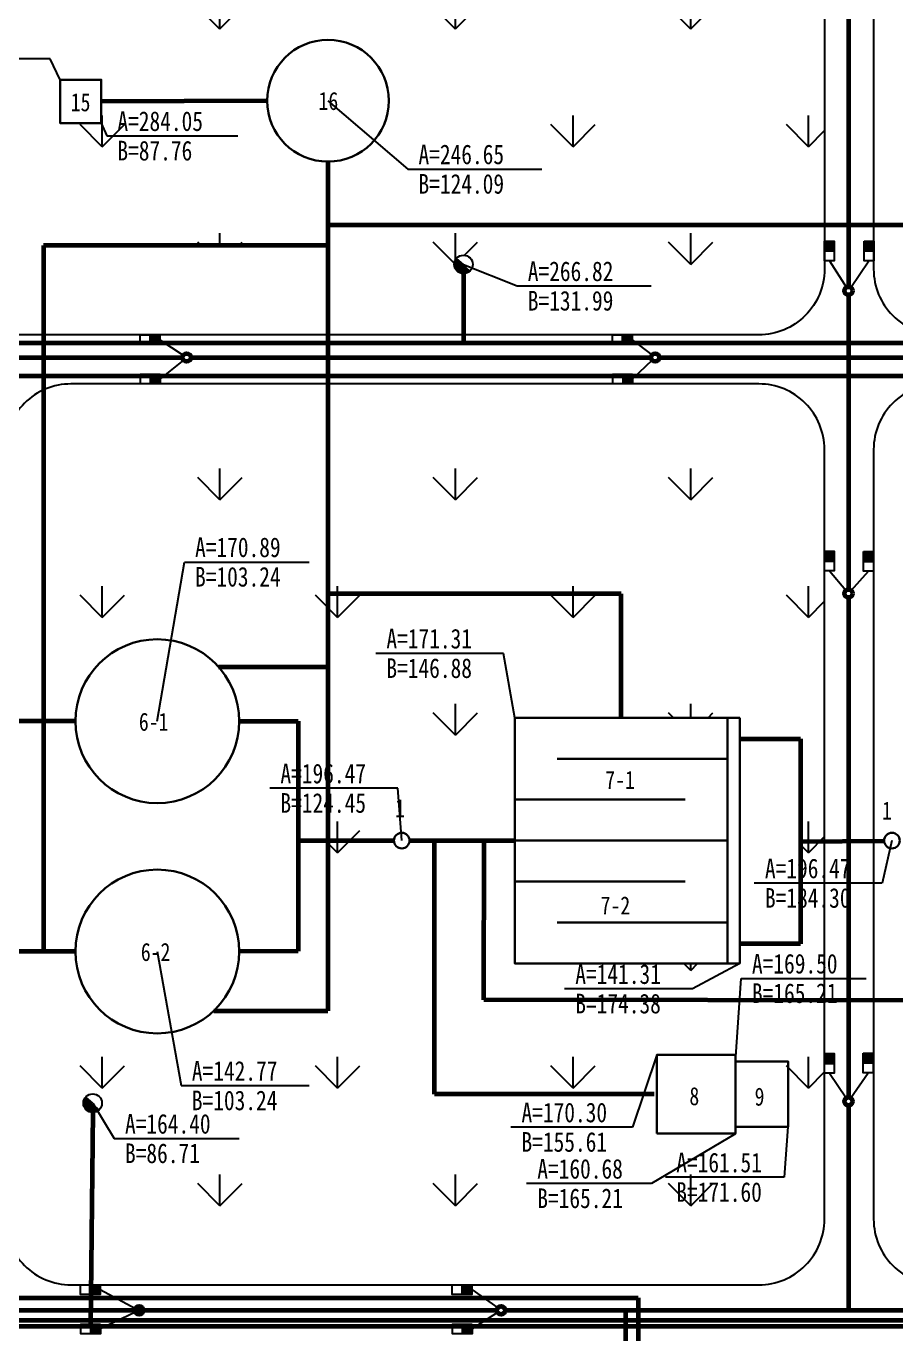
# Model space of a CAD drawing. Header units: millimetres. Extents: x 210832 to 1443773, y 126806 to 1026245.
# Drawn here: x 211283.8 to 211416.5, y 128225.8 to 128425.5 of the extents above; entities that cross this region are included whole.
import ezdxf
from ezdxf.enums import TextEntityAlignment as Align
from ezdxf.lldxf.tags import DXFTag

# ---------------------------------------------------------------- set-up
doc = ezdxf.new("R2010")
doc.units = ezdxf.units.MM
doc.header["$LTSCALE"] = 500
for name, color, linetype, lineweight in [('厂区污水管', 141, 'CW_LINE', 60), ('厂区给水管', 60, 'G_LINE', 60), ('回流污泥管', 241, 'HN_LINE', 60), ('构筑物', 7, 'Continuous', 30), ('污水管', 2, 'W_LINE', 60), ('污泥管', 40, 'WN_LINE', 60), ('泄空管', 134, 'XK_LINE', 60), ('空气管', 5, 'K_LINE', 60), ('超越管', 94, 'CY_LINE', 60), ('雨水管', 20, 'Y_LINE', 60)]:
    doc.layers.add(name, color=color, linetype=linetype, lineweight=lineweight)
for name, color, linetype in [('标注', 3, 'Continuous'), ('消火栓', 7, 'Continuous'), ('草地', 7, 'Continuous'), ('道路', 200, 'Continuous')]:
    doc.layers.add(name, color=color, linetype=linetype)
doc.styles.add('Dim_ZB', font='txt', dxfattribs={"width": 0.8})
doc.styles.get("Standard").update_dxf_attribs({"font": 'arial.ttf'})
tags = doc.linetypes.add('CW_LINE', pattern='A,12.7,-5.08,["CW",Standard,S=2.54,R=0,X=-2.54,Y=-1.27],-6.35', length=24.13).pattern_tags.tags
tags[6] = DXFTag(74, 10)
tags = doc.linetypes.add('CY_LINE', pattern='A,12.7,-5.08,["CY",Standard,S=2.54,R=0,X=-2.54,Y=-1.27],-6.35', length=24.13).pattern_tags.tags
tags[6] = DXFTag(74, 10)
tags = doc.linetypes.add('G_LINE', pattern='A,12.7,-5.08,["G",Standard,S=2.54,R=0,X=-2.54,Y=-1.27],-6.35', length=24.13).pattern_tags.tags
tags[6] = DXFTag(74, 10)
tags = doc.linetypes.add('HN_LINE', pattern='A,12.7,-5.08,["HN",Standard,S=2.54,R=0,X=-2.54,Y=-1.27],-6.35', length=24.13).pattern_tags.tags
tags[6] = DXFTag(74, 10)
tags = doc.linetypes.add('K_LINE', pattern='A,12.7,-5.08,["K",Standard,S=2.54,R=0,X=-2.54,Y=-1.27],-6.35', length=24.13).pattern_tags.tags
tags[6] = DXFTag(74, 10)
tags = doc.linetypes.add('W_LINE', pattern='A,12.7,-5.08,["W",Standard,S=2.54,R=0,X=-2.54,Y=-1.27],-6.35', length=24.13).pattern_tags.tags
tags[6] = DXFTag(74, 10)
tags = doc.linetypes.add('WN_LINE', pattern='A,12.7,-5.08,["WN",Standard,S=2.54,R=0,X=-2.54,Y=-1.27],-6.35', length=24.13).pattern_tags.tags
tags[6] = DXFTag(74, 10)
tags = doc.linetypes.add('XK_LINE', pattern='A,12.7,-5.08,["XK",Standard,S=2.54,R=0,X=-2.54,Y=-1.27],-6.35', length=24.13).pattern_tags.tags
tags[6] = DXFTag(74, 10)
tags = doc.linetypes.add('Y_LINE', pattern='A,12.7,-5.08,["Y",Standard,S=2.54,R=0,X=-2.54,Y=-1.27],-6.35', length=24.13).pattern_tags.tags
tags[6] = DXFTag(74, 10)
doc.dimstyles.new('ISO-25', dxfattribs={"dimtxt": 2.5, "dimasz": 2.5, "dimexe": 1.25, "dimexo": 0.625, "dimtad": 1, "dimtxsty": 'Standard', "dimcen": 2.5, "dimadec": 0, "dimazin": 0, "dimtfac": 1, "dimtmove": 0, "dimatfit": 3, "dimfxl": 1, "dimarcsym": 0})
pattern_1 = [(90, (210846.406, 127814.342), (-17.9605, 17.9605), [4.7625, -31.1585]), (45, (210846.406, 127814.342), (-17.9605, 17.9605), [4.7625, -20.6375]), (135, (210846.406, 127814.342), (-17.9605, -17.9605), [4.7625, -20.6375])]

# ---------------------------------------------------------------- blocks, each defined once
blk = doc.blocks.new('*U67')
at = {"ltscale": 0.002}
blk.add_line((0, 0), (19.06, 0), dxfattribs=at)
at = {"ltscale": 0.002, "style": 'Dim_ZB', "width": 0.8}
blk.add_text(' A=170.89 ', height=3, dxfattribs=at).set_placement((0, 0.75))
blk.add_text(' B=103.24 ', height=3, dxfattribs=at).set_placement((0, -0.75), align=Align.TOP_LEFT)
blk = doc.blocks.new('*U68')
at = {"ltscale": 0.002}
blk.add_line((0, 0), (19.53, 0), dxfattribs=at)
at = {"ltscale": 0.002, "style": 'Dim_ZB', "width": 0.8}
blk.add_text(' A=142.77 ', height=3, dxfattribs=at).set_placement((0, 0.75))
blk.add_text(' B=103.24 ', height=3, dxfattribs=at).set_placement((0, -0.75), align=Align.TOP_LEFT)
blk = doc.blocks.new('*U69')
at = {"ltscale": 0.002}
blk.add_line((0, 0), (-19.53, 0), dxfattribs=at)
at = {"ltscale": 0.002, "style": 'Dim_ZB', "width": 0.8}
blk.add_text(' A=171.31 ', height=3, dxfattribs=at).set_placement((-19.53, 0.75))
blk.add_text(' B=146.88 ', height=3, dxfattribs=at).set_placement((-19.53, -0.75), align=Align.TOP_LEFT)
blk = doc.blocks.new('*U85')
at = {"ltscale": 0.002}
blk.add_line((0, 0), (20.48, 0), dxfattribs=at)
at = {"ltscale": 0.002, "style": 'Dim_ZB', "width": 0.8}
blk.add_text(' A=246.65 ', height=3, dxfattribs=at).set_placement((0, 0.75))
blk.add_text(' B=124.09 ', height=3, dxfattribs=at).set_placement((0, -0.75), align=Align.TOP_LEFT)
blk = doc.blocks.new('*U90')
at = {"ltscale": 0.002}
blk.add_line((0, 0), (-18.59, 0), dxfattribs=at)
at = {"ltscale": 0.002, "style": 'Dim_ZB', "width": 0.8}
blk.add_text(' A=170.30 ', height=3, dxfattribs=at).set_placement((-18.59, 0.75))
blk.add_text(' B=155.61 ', height=3, dxfattribs=at).set_placement((-18.59, -0.75), align=Align.TOP_LEFT)
blk = doc.blocks.new('*U91')
at = {"ltscale": 0.002}
blk.add_line((0, 0), (-19.06, 0), dxfattribs=at)
at = {"ltscale": 0.002, "style": 'Dim_ZB', "width": 0.8}
blk.add_text(' A=160.68 ', height=3, dxfattribs=at).set_placement((-19.06, 0.75))
blk.add_text(' B=165.21 ', height=3, dxfattribs=at).set_placement((-19.06, -0.75), align=Align.TOP_LEFT)
blk = doc.blocks.new('*U93')
at = {"ltscale": 0.002}
blk.add_line((0, 0), (-18.12, 0), dxfattribs=at)
at = {"ltscale": 0.002, "style": 'Dim_ZB', "width": 0.8}
blk.add_text(' A=161.51 ', height=3, dxfattribs=at).set_placement((-18.12, 0.75))
blk.add_text(' B=171.60 ', height=3, dxfattribs=at).set_placement((-18.12, -0.75), align=Align.TOP_LEFT)
blk = doc.blocks.new('*U94')
at = {"ltscale": 0.002}
blk.add_line((0, 0), (-19.53, 0), dxfattribs=at)
at = {"ltscale": 0.002, "style": 'Dim_ZB', "width": 0.8}
blk.add_text(' A=196.47 ', height=3, dxfattribs=at).set_placement((-19.53, 0.75))
blk.add_text(' B=124.45 ', height=3, dxfattribs=at).set_placement((-19.53, -0.75), align=Align.TOP_LEFT)
blk = doc.blocks.new('*U95')
at = {"ltscale": 0.002}
blk.add_line((0, 0), (-19.53, 0), dxfattribs=at)
at = {"ltscale": 0.002, "style": 'Dim_ZB', "width": 0.8}
blk.add_text(' A=196.47 ', height=3, dxfattribs=at).set_placement((-19.53, 0.75))
blk.add_text(' B=184.30 ', height=3, dxfattribs=at).set_placement((-19.53, -0.75), align=Align.TOP_LEFT)
blk = doc.blocks.new('*U100')
at = {"ltscale": 0.002}
blk.add_line((0, 0), (19.06, 0), dxfattribs=at)
at = {"ltscale": 0.002, "style": 'Dim_ZB', "width": 0.8}
blk.add_text(' A=164.40 ', height=3, dxfattribs=at).set_placement((0, 0.75))
blk.add_text(' B=86.71 ', height=3, dxfattribs=at).set_placement((0, -0.75), align=Align.TOP_LEFT)
blk = doc.blocks.new('*U104')
at = {"ltscale": 0.002}
blk.add_line((0, 0), (20.48, 0), dxfattribs=at)
at = {"ltscale": 0.002, "style": 'Dim_ZB', "width": 0.8}
blk.add_text(' A=266.82 ', height=3, dxfattribs=at).set_placement((0, 0.75))
blk.add_text(' B=131.99 ', height=3, dxfattribs=at).set_placement((0, -0.75), align=Align.TOP_LEFT)
blk = doc.blocks.new('*U92')
at = {"ltscale": 0.002}
blk.add_line((0, 0), (19.06, 0), dxfattribs=at)
at = {"ltscale": 0.002, "style": 'Dim_ZB', "width": 0.8}
blk.add_text(' A=169.50 ', height=3, dxfattribs=at).set_placement((0, 0.75))
blk.add_text(' B=165.21 ', height=3, dxfattribs=at).set_placement((0, -0.75), align=Align.TOP_LEFT)
blk = doc.blocks.new('*U70')
at = {"ltscale": 0.002}
blk.add_line((0, 0), (-19.53, 0), dxfattribs=at)
at = {"ltscale": 0.002, "style": 'Dim_ZB', "width": 0.8}
blk.add_text(' A=141.31 ', height=3, dxfattribs=at).set_placement((-19.53, 0.75))
blk.add_text(' B=174.38 ', height=3, dxfattribs=at).set_placement((-19.53, -0.75), align=Align.TOP_LEFT)
blk = doc.blocks.new('*U106')
at = {"ltscale": 0.002}
blk.add_line((0, 0), (20.01, 0), dxfattribs=at)
at = {"ltscale": 0.002, "style": 'Dim_ZB', "width": 0.8}
blk.add_text(' A=284.05 ', height=3, dxfattribs=at).set_placement((0, 0.75))
blk.add_text(' B=87.76 ', height=3, dxfattribs=at).set_placement((0, -0.75), align=Align.TOP_LEFT)
blk = doc.blocks.new('*U107')
at = {"ltscale": 0.002}
blk.add_line((0, 0), (-20.48, 0), dxfattribs=at)
at = {"ltscale": 0.002, "style": 'Dim_ZB', "width": 0.8}
blk.add_text(' A=289.35 ', height=3, dxfattribs=at).set_placement((-20.48, 0.75))
blk.add_text(' B=82.76 ', height=3, dxfattribs=at).set_placement((-20.48, -0.75), align=Align.TOP_LEFT)

msp = doc.modelspace()

# ---------------------------------------------------------------- hatches: boundary and pattern name
h = msp.add_hatch(color=256)
h.dxf.hatch_style = 1
h.paths.add_polyline_path([(211407.15, 128392.65), (211405.65, 128392.65), (211405.65, 128391.15), (211407.15, 128391.15)])
h = msp.add_hatch(color=256)
h.dxf.hatch_style = 1
h.paths.add_polyline_path([(211413.19, 128392.65), (211411.69, 128392.65), (211411.69, 128391.15), (211413.19, 128391.15)])
h = msp.add_hatch(color=256)
h.dxf.hatch_style = 1
h.paths.add_polyline_path([(211302.7, 128376.84), (211304.2, 128376.84), (211304.2, 128378.34), (211302.7, 128378.34)])
h = msp.add_hatch(color=256)
h.dxf.hatch_style = 1
h.paths.add_polyline_path([(211374.8, 128376.84), (211376.3, 128376.84), (211376.3, 128378.34), (211374.8, 128378.34)])
h = msp.add_hatch(color=256)
h.dxf.hatch_style = 1
h.paths.add_polyline_path([(211302.75, 128370.85), (211304.25, 128370.85), (211304.25, 128372.35), (211302.75, 128372.35)])
h = msp.add_hatch(color=256)
h.dxf.hatch_style = 1
h.paths.add_polyline_path([(211374.86, 128370.85), (211376.36, 128370.85), (211376.36, 128372.35), (211374.86, 128372.35)])
h = msp.add_hatch(color=256)
h.dxf.hatch_style = 1
h.paths.add_polyline_path([(211407.15, 128345.3), (211405.65, 128345.3), (211405.65, 128343.8), (211407.15, 128343.8)])
h = msp.add_hatch(color=256)
h.dxf.hatch_style = 1
h.paths.add_polyline_path([(211413.13, 128345.25), (211411.63, 128345.25), (211411.63, 128343.75), (211413.13, 128343.75)])
h = msp.add_hatch(color=256)
h.dxf.hatch_style = 1
h.paths.add_polyline_path([(211407.15, 128268.62), (211405.65, 128268.62), (211405.65, 128267.12), (211407.15, 128267.12)])
h = msp.add_hatch(color=256)
h.dxf.hatch_style = 1
h.paths.add_polyline_path([(211413.06, 128268.71), (211411.56, 128268.71), (211411.56, 128267.21), (211413.06, 128267.21)])
h = msp.add_hatch(color=256)
h.dxf.hatch_style = 1
h.paths.add_polyline_path([(211293.6, 128231.85), (211295.1, 128231.85), (211295.1, 128233.35), (211293.6, 128233.35)])
h = msp.add_hatch(color=256)
h.dxf.hatch_style = 1
h.paths.add_polyline_path([(211350.32, 128231.85), (211351.82, 128231.85), (211351.82, 128233.35), (211350.32, 128233.35)])
h = msp.add_hatch(color=256)
h.dxf.hatch_style = 1
h.paths.add_polyline_path([(211293.65, 128225.85), (211295.15, 128225.85), (211295.15, 128227.35), (211293.65, 128227.35)])
h = msp.add_hatch(color=256)
h.dxf.hatch_style = 1
h.paths.add_polyline_path([(211350.37, 128225.85), (211351.87, 128225.85), (211351.87, 128227.35), (211350.37, 128227.35)])
at = {"layer": '消火栓'}
h = msp.add_hatch(color=0, dxfattribs=at)
h.dxf.hatch_style = 1
h.paths.add_polyline_path([(211349.5, 128390, 0.181345), (211349.15, 128389.08, 0.692986), (211351.62, 128388.15)])
h = msp.add_hatch(color=0, dxfattribs=at)
h.dxf.hatch_style = 1
h.paths.add_polyline_path([(211292.91, 128261.98, 0.181345), (211292.56, 128261.06, 0.692986), (211295.02, 128260.13)])
at = {"layer": '草地'}
h = msp.add_hatch(dxfattribs=at)
h.set_pattern_fill('GRASS', color=256, scale=0.075)
h.set_pattern_definition([(90, (210915.13, 127839.187), (-1.3470384, 1.3470384), [0.3571875, -2.3368893]), (45, (210915.13, 127839.187), (-1.3470384, 1.3470384), [0.3571875, -1.5478125]), (135, (210915.13, 127839.187), (-1.3470384, -1.3470384), [0.3571875, -1.5478125])])
h.paths.add_polyline_path([(211174.77, 128455.74), (211174.77, 128105.74), (211574.77, 128105.74), (211574.77, 128455.74)])
h.paths.add_polyline_path([(211562.27, 128453.24, -0.414214), (211572.27, 128443.24), (211572.27, 128118.24, -0.414214), (211562.27, 128108.24), (211187.27, 128108.24, -0.414214), (211177.27, 128118.24), (211177.27, 128443.24, -0.414214), (211187.27, 128453.24)], flags=16)
h = msp.add_hatch(dxfattribs=at)
h.set_pattern_fill('GRASS', color=256)
h.set_pattern_definition(pattern_1)
edge = h.paths.add_edge_path()
edge.add_arc((211395.65, 128360.84), 10, 0, 90)
edge.add_line((211395.65, 128370.84), (211329.88, 128370.84))
edge.add_line((211329.88, 128370.84), (211329.88, 128338.78))
edge.add_line((211329.88, 128338.78), (211374.62, 128338.78))
edge.add_line((211374.62, 128338.78), (211374.62, 128319.89))
edge.add_line((211374.62, 128319.89), (211390.87, 128319.89))
edge.add_line((211390.87, 128319.89), (211392.74, 128319.89))
edge.add_line((211392.74, 128319.89), (211392.74, 128316.67))
edge.add_line((211392.74, 128316.67), (211402, 128316.67))
edge.add_line((211402, 128316.67), (211402, 128301.01))
edge.add_line((211402, 128301.01), (211405.65, 128301.03))
edge.add_line((211405.65, 128301.03), (211405.65, 128360.84))
edge = h.paths.add_edge_path()
edge.add_line((211329.88, 128370.84), (211290.65, 128370.84))
edge.add_arc((211290.65, 128360.84), 10, 90, 114.7473)
edge.add_line((211286.46, 128369.93), (211286.46, 128328.51))
edge.add_line((211286.46, 128328.51), (211295.32, 128328.52))
edge.add_arc((211303.83, 128319.36), 12.5, 41.7295, 132.8723, ccw=False)
edge.add_line((211313.16, 128327.68), (211329.88, 128327.68))
edge.add_line((211329.88, 128327.68), (211329.88, 128370.84))
edge = h.paths.add_edge_path(flags=17)
edge.add_line((211374.62, 128338.78), (211329.88, 128338.78))
edge.add_line((211329.88, 128338.78), (211329.88, 128327.68))
edge.add_line((211329.88, 128327.68), (211329.88, 128301.14))
edge.add_line((211329.88, 128301.14), (211339.95, 128301.14))
edge.add_arc((211341.14, 128301.14), 1.19, 0, 179.9864, ccw=False)
edge.add_line((211342.33, 128301.14), (211358.37, 128301.14))
edge.add_line((211358.37, 128301.14), (211358.37, 128319.89))
edge.add_line((211358.37, 128319.89), (211374.62, 128319.89))
edge.add_line((211374.62, 128319.89), (211374.62, 128338.78))
edge = h.paths.add_edge_path()
edge.add_line((211346.13, 128301.14), (211342.33, 128301.14))
edge.add_arc((211341.14, 128301.14), 1.19, 179.9864, 360, ccw=False)
edge.add_line((211339.95, 128301.14), (211329.88, 128301.14))
edge.add_line((211329.88, 128301.14), (211329.88, 128275.16))
edge.add_line((211329.88, 128275.16), (211312.46, 128275.16))
edge.add_arc((211303.83, 128284.21), 12.5, 180, 313.6405, ccw=False)
edge.add_line((211291.33, 128284.21), (211280.65, 128284.21))
edge.add_line((211280.65, 128284.21), (211280.65, 128243.34))
edge.add_arc((211290.65, 128243.34), 10, 180, 270)
edge.add_line((211290.65, 128233.34), (211292.1, 128233.34))
edge.add_line((211292.1, 128233.34), (211292.1, 128233.35))
edge.add_line((211292.1, 128233.35), (211293.71, 128233.35))
edge.add_line((211293.71, 128233.35), (211293.97, 128259.65))
edge.add_arc((211293.97, 128261.06), 1.41, 180, 270, ccw=False)
edge.add_arc((211293.97, 128261.06), 1.41, 0, 180, ccw=False)
edge.add_arc((211293.97, 128261.06), 1.41, -90, 0, ccw=False)
edge.add_line((211293.97, 128259.65), (211293.71, 128233.35))
edge.add_line((211293.71, 128233.35), (211295.1, 128233.35))
edge.add_line((211295.1, 128233.35), (211348.82, 128233.34))
edge.add_line((211348.82, 128233.34), (211348.82, 128233.35))
edge.add_line((211348.82, 128233.35), (211351.82, 128233.35))
edge.add_line((211351.82, 128233.35), (211395.65, 128233.34))
edge.add_arc((211395.65, 128243.34), 10, 270, 360)
edge.add_line((211405.65, 128243.34), (211405.65, 128250.88))
edge.add_line((211405.65, 128250.88), (211353.68, 128250.88))
edge.add_line((211353.68, 128250.88), (211353.68, 128262.44))
edge.add_line((211353.68, 128262.44), (211346.12, 128262.44))
edge.add_line((211346.12, 128262.44), (211346.13, 128301.14))
h.paths.add_polyline_path([(211405.65, 128301.03), (211402, 128301.01), (211402, 128285.36), (211392.74, 128285.36), (211392.74, 128282.39), (211390.87, 128282.39), (211358.37, 128282.39), (211358.37, 128301.14), (211353.69, 128301.14), (211353.68, 128262.44), (211379.68, 128262.44), (211379.68, 128268.62), (211388.94, 128268.62), (211388.94, 128256.26), (211379.68, 128256.26), (211379.68, 128262.44), (211353.68, 128262.44), (211353.68, 128250.88), (211405.65, 128250.88)], flags=17)
h.paths.add_polyline_path([(211392.69, 128266.88), (211399.35, 128266.88), (211399.35, 128257.12), (211392.69, 128257.12)], flags=16)
edge = h.paths.add_edge_path()
edge.add_line((211463.36, 128354.58), (211474.41, 128354.79))
edge.add_line((211474.41, 128354.79), (211474.41, 128370.84))
edge.add_line((211474.41, 128370.84), (211423.15, 128370.84))
edge.add_arc((211423.15, 128360.84), 10, 90, 180)
edge.add_line((211413.15, 128360.84), (211413.15, 128301.07))
edge.add_line((211413.15, 128301.07), (211414.76, 128301.08))
edge.add_arc((211415.95, 128301.14), 1.19, 0, 183.0386, ccw=False)
edge.add_line((211417.13, 128301.14), (211419.18, 128301.14))
edge.add_line((211419.18, 128301.14), (211419.18, 128345.85))
edge.add_line((211419.18, 128345.85), (211439.47, 128345.85))
edge.add_arc((211430.89, 128406.43), 61.19, 278.064, 302.0608)
edge = h.paths.add_edge_path()
edge.add_arc((211554.77, 128360.84), 10, 0, 90)
edge.add_line((211554.77, 128370.84), (211517.77, 128370.84))
edge.add_line((211517.77, 128370.84), (211517.77, 128322.53))
edge.add_line((211517.77, 128322.53), (211546.2, 128322.53))
edge.add_line((211546.2, 128322.53), (211546.2, 128301.55))
edge.add_line((211546.2, 128301.55), (211552.25, 128301.55))
edge.add_line((211552.25, 128301.55), (211552.25, 128301.05))
edge.add_line((211552.25, 128301.05), (211564.77, 128301.05))
edge.add_line((211564.77, 128301.05), (211564.77, 128335.65))
edge.add_line((211564.77, 128335.65), (211557.06, 128335.65))
edge.add_arc((211555.65, 128335.65), 1.41, -180, 0, ccw=False)
edge.add_arc((211555.65, 128335.65), 1.41, 0, 180, ccw=False)
edge.add_line((211557.06, 128335.65), (211564.77, 128335.65))
edge.add_line((211564.77, 128335.65), (211564.77, 128360.84))
edge = h.paths.add_edge_path()
edge.add_line((211556.16, 128301.05), (211552.25, 128301.05))
edge.add_line((211552.25, 128301.05), (211552.25, 128300.55))
edge.add_line((211552.25, 128300.55), (211540.15, 128300.55))
edge.add_line((211540.15, 128300.55), (211540.15, 128301.14))
edge.add_line((211540.15, 128301.14), (211531.52, 128301.14))
edge.add_line((211531.52, 128301.14), (211531.52, 128293.64))
edge.add_line((211531.52, 128293.64), (211527.77, 128293.64))
edge.add_line((211527.77, 128293.64), (211507.77, 128293.64))
edge.add_line((211507.77, 128293.64), (211507.77, 128299.82))
edge.add_line((211507.77, 128299.82), (211504.36, 128299.82))
edge.add_line((211504.36, 128299.82), (211504.36, 128275.87))
edge.add_line((211504.36, 128275.87), (211513.94, 128275.87))
edge.add_line((211513.94, 128275.87), (211513.94, 128279.64))
edge.add_line((211513.94, 128279.64), (211530.23, 128279.64))
edge.add_line((211530.23, 128279.64), (211530.23, 128272.11))
edge.add_line((211530.23, 128272.11), (211513.94, 128272.11))
edge.add_line((211513.94, 128272.11), (211513.94, 128275.87))
edge.add_line((211513.94, 128275.87), (211504.36, 128275.87))
edge.add_line((211504.36, 128275.87), (211504.36, 128299.82))
edge.add_line((211504.36, 128299.82), (211497.77, 128299.82))
edge.add_line((211497.77, 128299.82), (211497.77, 128301.14))
edge.add_line((211497.77, 128301.14), (211497.17, 128301.14))
edge.add_line((211497.17, 128301.14), (211497.17, 128265.58))
edge.add_line((211497.17, 128265.58), (211482.39, 128265.58))
edge.add_line((211482.39, 128265.58), (211482.39, 128259.18))
edge.add_line((211482.39, 128259.18), (211473.04, 128259.18))
edge.add_arc((211442.42, 128311.13), 60.3, 267.8262, 300.5121, ccw=False)
edge.add_line((211440.14, 128250.88), (211413.15, 128250.88))
edge.add_line((211413.15, 128250.88), (211413.15, 128243.34))
edge.add_arc((211423.15, 128243.34), 10, 180, 270)
edge.add_line((211423.15, 128233.34), (211424.31, 128233.34))
edge.add_line((211424.31, 128233.34), (211424.31, 128233.35))
edge.add_line((211424.31, 128233.35), (211427.31, 128233.35))
edge.add_line((211427.31, 128233.35), (211442.12, 128233.35))
edge.add_line((211442.12, 128233.35), (211442.12, 128236.21))
edge.add_arc((211442.12, 128237.61), 1.41, 180, 270, ccw=False)
edge.add_arc((211442.12, 128237.61), 1.41, 0, 180, ccw=False)
edge.add_arc((211442.12, 128237.61), 1.41, -90, 0, ccw=False)
edge.add_line((211442.12, 128236.21), (211442.12, 128233.34))
edge.add_line((211442.12, 128233.34), (211492.89, 128233.34))
edge.add_line((211492.89, 128233.34), (211492.89, 128233.35))
edge.add_line((211492.89, 128233.35), (211495.89, 128233.35))
edge.add_line((211495.89, 128233.35), (211554.77, 128233.34))
edge.add_arc((211554.77, 128243.34), 10, 270, 277.949)
edge.add_line((211556.16, 128233.44), (211556.16, 128301.05))
h.paths.add_polyline_path([(211517.77, 128370.84), (211497.17, 128370.84), (211497.17, 128301.14), (211497.77, 128301.14), (211497.77, 128302.51), (211507.77, 128302.51), (211507.77, 128308.64), (211517.77, 128308.64)])
h.paths.add_polyline_path([(211497.17, 128350.08), (211474.41, 128350.08), (211474.41, 128338.93), (211482.39, 128338.93), (211482.39, 128301.14), (211497.17, 128301.14)])
h.paths.add_polyline_path([(211497.17, 128370.84), (211474.41, 128370.84), (211474.41, 128350.08), (211497.17, 128350.08)])
edge = h.paths.add_edge_path()
edge.add_arc((211554.77, 128435.74), 10, 0, 90)
edge.add_line((211554.77, 128445.74), (211423.15, 128445.74))
edge.add_arc((211423.15, 128435.74), 10, 90, 180)
edge.add_line((211413.15, 128435.74), (211413.15, 128395.09))
edge.add_line((211413.15, 128395.09), (211474.41, 128395.09))
edge.add_line((211474.41, 128395.09), (211474.41, 128378.34))
edge.add_line((211474.41, 128378.34), (211554.77, 128378.34))
edge.add_arc((211554.77, 128388.34), 10, 270, 360)
edge.add_line((211564.77, 128388.34), (211564.77, 128435.74))
edge = h.paths.add_edge_path(flags=16)
edge.add_arc((211444.14, 128435.97), 1.41, 0, 360)
h.paths.add_polyline_path([(211502.26, 128422.63), (211526.69, 128422.63), (211526.69, 128409.82), (211502.26, 128409.82)], flags=16)
edge = h.paths.add_edge_path(flags=17)
edge.add_line((211474.41, 128395.09), (211413.15, 128395.09))
edge.add_line((211413.15, 128395.09), (211413.15, 128388.34))
edge.add_arc((211423.15, 128388.34), 10, 180, 270)
edge.add_line((211423.15, 128378.34), (211448.35, 128378.34))
edge.add_line((211448.35, 128378.34), (211448.35, 128378.35))
edge.add_line((211448.35, 128378.35), (211451.35, 128378.35))
edge.add_line((211451.35, 128378.35), (211474.41, 128378.35))
edge.add_line((211474.41, 128378.35), (211474.41, 128395.09))
edge = h.paths.add_edge_path(flags=17)
edge.add_arc((211395.65, 128435.74), 10, 0, 90)
edge.add_line((211395.65, 128445.74), (211194.77, 128445.74))
edge.add_arc((211194.77, 128435.74), 10, 90, 143.1256)
edge.add_line((211186.77, 128441.75), (211186.32, 128441.08))
edge.add_arc((211194.77, 128435.74), 10, 147.7619, 180)
edge.add_line((211184.77, 128435.74), (211184.77, 128431.85))
edge.add_line((211184.77, 128431.85), (211205.38, 128431.85))
edge.add_arc((211206.79, 128431.85), 1.41, 0, 180, ccw=False)
edge.add_arc((211206.79, 128431.85), 1.41, -180, 0, ccw=False)
edge.add_line((211205.38, 128431.85), (211184.77, 128431.85))
edge.add_line((211184.77, 128431.85), (211184.77, 128415.75))
edge.add_line((211184.77, 128415.75), (211288.24, 128415.75))
edge.add_arc((211291.99, 128415.75), 3.75, 0, 180, ccw=False)
edge.add_arc((211291.99, 128415.75), 3.75, 331.2923, 360, ccw=False)
edge.add_line((211295.28, 128413.95), (211320.59, 128414.06))
edge.add_arc((211329.88, 128414.06), 9.29, 0, 180, ccw=False)
edge.add_arc((211329.88, 128414.06), 9.29, 318.7542, 360, ccw=False)
edge.add_line((211336.87, 128407.93), (211336.76, 128395.09))
edge.add_line((211336.76, 128395.09), (211405.65, 128395.09))
edge.add_line((211405.65, 128395.09), (211405.65, 128435.74))
edge = h.paths.add_edge_path()
edge.add_arc((211395.65, 128435.74), 10, 0, 90)
edge.add_line((211395.65, 128445.74), (211194.77, 128445.74))
edge.add_arc((211194.77, 128435.74), 10, 90, 180)
edge.add_line((211184.77, 128435.74), (211184.77, 128415.75))
edge.add_line((211184.77, 128415.75), (211288.24, 128415.75))
edge.add_arc((211291.99, 128415.75), 3.75, 0, 180, ccw=False)
edge.add_arc((211291.99, 128415.75), 3.75, 331.2923, 360, ccw=False)
edge.add_line((211295.28, 128413.95), (211320.59, 128414.06))
edge.add_arc((211329.88, 128414.06), 9.29, 0, 180, ccw=False)
edge.add_arc((211329.88, 128414.06), 9.29, -180, 0, ccw=False)
edge.add_line((211320.59, 128414.06), (211295.28, 128413.95))
edge.add_arc((211291.99, 128415.75), 3.75, 180, 331.2923, ccw=False)
edge.add_line((211288.24, 128415.75), (211184.77, 128415.75))
edge.add_line((211184.77, 128415.75), (211184.77, 128391.28))
edge.add_line((211184.77, 128391.28), (211184.78, 128391.28))
edge.add_line((211184.78, 128391.28), (211184.78, 128388.17))
edge.add_arc((211194.77, 128388.43), 10, 181.5165, 269.9246)
edge.add_line((211194.76, 128378.43), (211229.87, 128378.39))
edge.add_line((211229.87, 128378.39), (211233, 128378.39))
edge.add_line((211233, 128378.39), (211233, 128378.38))
edge.add_line((211233, 128378.38), (211263.15, 128378.34))
edge.add_line((211263.15, 128378.34), (211395.65, 128378.34))
edge.add_arc((211395.65, 128388.34), 10, 270, 360)
edge.add_line((211405.65, 128388.34), (211405.65, 128435.74))
edge = h.paths.add_edge_path(flags=16)
edge.add_arc((211350.56, 128389.08), 1.41, 0, 360)
edge = h.paths.add_edge_path(flags=17)
edge.add_line((211405.65, 128388.34), (211405.65, 128395.09))
edge.add_line((211405.65, 128395.09), (211336.76, 128395.09))
edge.add_line((211336.76, 128395.09), (211336.87, 128407.93))
edge.add_arc((211329.88, 128414.06), 9.29, 270, 318.7542, ccw=False)
edge.add_line((211329.88, 128404.76), (211329.88, 128378.34))
edge.add_line((211329.88, 128378.34), (211350.56, 128378.34))
edge.add_line((211350.56, 128378.34), (211350.56, 128387.67))
edge.add_arc((211350.56, 128389.08), 1.41, 180, 270, ccw=False)
edge.add_arc((211350.56, 128389.08), 1.41, 0, 180, ccw=False)
edge.add_arc((211350.56, 128389.08), 1.41, -90, 0, ccw=False)
edge.add_line((211350.56, 128387.67), (211350.56, 128378.34))
edge.add_line((211350.56, 128378.34), (211395.65, 128378.34))
edge.add_arc((211395.65, 128388.34), 10, 270, 360)
edge = h.paths.add_edge_path(flags=16)
edge.add_arc((211329.88, 128414.06), 9.29, 246.273, 270, ccw=False)
edge.add_line((211326.14, 128405.55), (211326.14, 128391.95))
edge.add_line((211326.14, 128391.95), (211286.46, 128391.95))
edge.add_line((211286.46, 128391.95), (211286.46, 128378.34))
edge.add_line((211286.46, 128378.34), (211301.2, 128378.34))
edge.add_line((211301.2, 128378.34), (211301.2, 128378.34))
edge.add_line((211301.2, 128378.34), (211304.2, 128378.34))
edge.add_line((211304.2, 128378.34), (211329.88, 128378.34))
edge.add_line((211329.88, 128378.34), (211329.88, 128404.76))
edge = h.paths.add_edge_path()
edge.add_arc((211361.7, 128215.84), 10, 360, 449.999)
edge.add_line((211361.7, 128225.84), (211194.78, 128225.84))
edge.add_arc((211194.78, 128215.84), 10, 89.999, 180)
edge.add_line((211184.78, 128215.84), (211184.78, 128204.82))
edge.add_line((211184.78, 128204.82), (211184.78, 128204.82))
edge.add_line((211184.78, 128204.82), (211184.78, 128201.82))
edge.add_line((211184.78, 128201.82), (211184.78, 128148.68))
edge.add_line((211184.78, 128148.68), (211193.2, 128148.68))
edge.add_arc((211194.61, 128148.68), 1.41, 0, 180, ccw=False)
edge.add_arc((211194.61, 128148.68), 1.41, -180, 0, ccw=False)
edge.add_line((211193.2, 128148.68), (211184.78, 128148.68))
edge.add_line((211184.78, 128148.68), (211184.78, 128125.74))
edge.add_arc((211194.78, 128125.74), 10, 180, 238.044)
edge.add_line((211189.48, 128117.26), (211190.55, 128116.68))
edge.add_arc((211194.78, 128125.74), 10, 245.0065, 270)
edge.add_line((211194.78, 128115.74), (211198.81, 128115.74))
edge.add_line((211198.81, 128115.74), (211270.32, 128115.74))
edge.add_line((211270.32, 128115.74), (211270.32, 128115.75))
edge.add_line((211270.32, 128115.75), (211273.32, 128115.75))
edge.add_line((211273.32, 128115.75), (211342.61, 128115.75))
edge.add_line((211342.61, 128115.75), (211342.62, 128122.94))
edge.add_arc((211342.62, 128124.34), 1.41, 180, 270, ccw=False)
edge.add_arc((211342.62, 128124.34), 1.41, 0, 180, ccw=False)
edge.add_arc((211342.62, 128124.34), 1.41, -90, 0, ccw=False)
edge.add_line((211342.62, 128122.94), (211342.61, 128115.74))
edge.add_line((211342.61, 128115.74), (211345.11, 128115.74))
edge.add_line((211345.11, 128115.74), (211345.11, 128115.75))
edge.add_line((211345.11, 128115.75), (211348.11, 128115.75))
edge.add_line((211348.11, 128115.75), (211361.7, 128115.74))
edge.add_arc((211361.7, 128125.74), 10, 270, 360)
edge.add_line((211371.7, 128125.74), (211371.7, 128215.84))
edge = h.paths.add_edge_path()
edge.add_arc((211443.88, 128215.84), 10, 360, 450.0014)
edge.add_line((211443.88, 128225.84), (211389.2, 128225.84))
edge.add_arc((211389.2, 128215.84), 10, 90.0014, 180)
edge.add_line((211379.2, 128215.84), (211379.2, 128154.82))
edge.add_line((211379.2, 128154.82), (211532.01, 128154.82))
edge.add_line((211532.01, 128154.82), (211532.01, 128146.89))
edge.add_line((211532.01, 128146.89), (211547.21, 128146.89))
edge.add_line((211547.21, 128146.89), (211547.21, 128124.39))
edge.add_line((211547.21, 128124.39), (211535.12, 128124.39))
edge.add_line((211535.12, 128124.39), (211535.11, 128115.74))
edge.add_line((211535.11, 128115.74), (211553, 128115.74))
edge.add_line((211553, 128115.74), (211553, 128115.75))
edge.add_line((211553, 128115.75), (211554.98, 128115.75))
edge.add_arc((211554.77, 128125.74), 10, 271.1844, 360)
edge.add_line((211564.77, 128125.74), (211564.77, 128215.84))
edge.add_arc((211554.77, 128215.84), 10, 0, 90)
edge.add_line((211554.77, 128225.84), (211482.39, 128225.84))
edge.add_line((211482.39, 128225.84), (211482.39, 128202.9))
edge.add_line((211482.39, 128202.9), (211486.73, 128202.9))
edge.add_line((211486.73, 128202.9), (211486.73, 128171.65))
edge.add_line((211486.73, 128171.65), (211442.98, 128171.65))
edge.add_line((211442.98, 128171.65), (211442.98, 128202.9))
edge.add_line((211442.98, 128202.9), (211453.88, 128202.9))
edge.add_line((211453.88, 128202.9), (211453.88, 128215.84))
edge = h.paths.add_edge_path(flags=17)
edge.add_line((211454.74, 128149.05), (211470.11, 128149.05))
edge.add_line((211470.11, 128149.05), (211470.11, 128154.82))
edge.add_line((211470.11, 128154.82), (211379.2, 128154.82))
edge.add_line((211379.2, 128154.82), (211379.2, 128125.74))
edge.add_arc((211389.2, 128125.74), 10, 180, 270)
edge.add_line((211389.2, 128115.74), (211428.23, 128115.74))
edge.add_line((211428.23, 128115.74), (211428.24, 128124.06))
edge.add_line((211428.24, 128124.06), (211403.67, 128124.06))
edge.add_line((211403.67, 128124.06), (211403.67, 128149.06))
edge.add_line((211403.67, 128149.06), (211434.92, 128149.06))
edge.add_line((211434.92, 128149.06), (211434.92, 128124.06))
edge.add_line((211434.92, 128124.06), (211428.24, 128124.06))
edge.add_line((211428.24, 128124.06), (211428.23, 128115.74))
edge.add_line((211428.23, 128115.74), (211470.49, 128115.74))
edge.add_line((211470.49, 128115.74), (211470.49, 128115.75))
edge.add_line((211470.49, 128115.75), (211473.49, 128115.75))
edge.add_line((211473.49, 128115.75), (211492.56, 128115.75))
edge.add_line((211492.56, 128115.75), (211492.57, 128119.08))
edge.add_arc((211492.57, 128120.49), 1.41, 180, 270, ccw=False)
edge.add_arc((211492.57, 128120.49), 1.41, 0, 180, ccw=False)
edge.add_arc((211492.57, 128120.49), 1.41, -90, 0, ccw=False)
edge.add_line((211492.57, 128119.08), (211492.56, 128115.74))
edge.add_line((211492.56, 128115.74), (211535.11, 128115.74))
edge.add_line((211535.11, 128115.74), (211535.12, 128124.39))
edge.add_line((211535.12, 128124.39), (211513.46, 128124.39))
edge.add_line((211513.46, 128124.39), (211513.46, 128146.89))
edge.add_line((211513.46, 128146.89), (211532.01, 128146.89))
edge.add_line((211532.01, 128146.89), (211532.01, 128154.82))
edge.add_line((211532.01, 128154.82), (211470.11, 128154.82))
edge.add_line((211470.11, 128154.82), (211470.11, 128149.05))
edge.add_line((211470.11, 128149.05), (211490.78, 128149.05))
edge.add_line((211490.78, 128149.05), (211490.78, 128124.37))
edge.add_line((211490.78, 128124.37), (211454.74, 128124.37))
edge.add_line((211454.74, 128124.37), (211454.74, 128149.05))
edge = h.paths.add_edge_path(flags=16)
edge.add_line((211403.67, 128149.06), (211415.3, 128149.06))
edge.add_line((211415.3, 128149.06), (211415.3, 128154.82))
edge.add_line((211415.3, 128154.82), (211379.2, 128154.82))
edge.add_line((211379.2, 128154.82), (211379.2, 128125.74))
edge.add_arc((211389.2, 128125.74), 10, 180, 270)
edge.add_line((211389.2, 128115.74), (211409.48, 128115.74))
edge.add_line((211409.48, 128115.74), (211409.48, 128115.75))
edge.add_line((211409.48, 128115.75), (211412.48, 128115.75))
edge.add_line((211412.48, 128115.75), (211428.23, 128115.74))
edge.add_line((211428.23, 128115.74), (211428.24, 128124.06))
edge.add_line((211428.24, 128124.06), (211403.67, 128124.06))
edge.add_line((211403.67, 128124.06), (211403.67, 128149.06))
edge = h.paths.add_edge_path(flags=16)
edge.add_line((211513.46, 128146.89), (211532.01, 128146.89))
edge.add_line((211532.01, 128146.89), (211532.01, 128154.82))
edge.add_line((211532.01, 128154.82), (211470.11, 128154.82))
edge.add_line((211470.11, 128154.82), (211470.11, 128149.05))
edge.add_line((211470.11, 128149.05), (211490.78, 128149.05))
edge.add_line((211490.78, 128149.05), (211490.78, 128124.37))
edge.add_line((211490.78, 128124.37), (211454.74, 128124.37))
edge.add_line((211454.74, 128124.37), (211454.74, 128149.05))
edge.add_line((211454.74, 128149.05), (211470.11, 128149.05))
edge.add_line((211470.11, 128149.05), (211470.11, 128154.82))
edge.add_line((211470.11, 128154.82), (211415.3, 128154.82))
edge.add_line((211415.3, 128154.82), (211415.3, 128149.06))
edge.add_line((211415.3, 128149.06), (211434.92, 128149.06))
edge.add_line((211434.92, 128149.06), (211434.92, 128124.06))
edge.add_line((211434.92, 128124.06), (211428.24, 128124.06))
edge.add_line((211428.24, 128124.06), (211428.23, 128115.74))
edge.add_line((211428.23, 128115.74), (211470.49, 128115.74))
edge.add_line((211470.49, 128115.74), (211470.49, 128115.75))
edge.add_line((211470.49, 128115.75), (211473.49, 128115.75))
edge.add_line((211473.49, 128115.75), (211492.56, 128115.75))
edge.add_line((211492.56, 128115.75), (211492.57, 128119.08))
edge.add_arc((211492.57, 128120.49), 1.41, 180, 270, ccw=False)
edge.add_arc((211492.57, 128120.49), 1.41, 0, 180, ccw=False)
edge.add_arc((211492.57, 128120.49), 1.41, -90, 0, ccw=False)
edge.add_line((211492.57, 128119.08), (211492.56, 128115.74))
edge.add_line((211492.56, 128115.74), (211535.11, 128115.74))
edge.add_line((211535.11, 128115.74), (211535.12, 128124.39))
edge.add_line((211535.12, 128124.39), (211513.46, 128124.39))
edge.add_line((211513.46, 128124.39), (211513.46, 128146.89))
h = msp.add_hatch(dxfattribs=at)
h.set_pattern_fill('GRASS', color=256)
h.set_pattern_definition(pattern_1)
h.paths.add_polyline_path([(211405.65, 128435.74, 0.414214), (211395.65, 128445.74), (211194.77, 128445.74, 0.236047), (211186.77, 128441.75), (211186.32, 128441.08, 0.141601), (211184.77, 128435.74), (211184.77, 128431.85), (211205.38, 128431.85, -1), (211208.19, 128431.85, -1), (211205.38, 128431.85), (211184.77, 128431.85), (211184.77, 128415.75), (211288.24, 128415.75, -1), (211295.74, 128415.75, -0.12592), (211295.28, 128413.95), (211320.59, 128414.06, -1), (211339.17, 128414.06, -0.181937), (211336.87, 128407.93), (211336.76, 128395.09), (211405.65, 128395.09)])
h = msp.add_hatch(dxfattribs=at)
h.set_pattern_fill('GRASS', color=256)
h.set_pattern_definition(pattern_1)
h.paths.add_polyline_path([(211405.65, 128388.34), (211405.65, 128395.09), (211336.76, 128395.09), (211336.87, 128407.93, -0.215998), (211329.88, 128404.76), (211329.88, 128378.34), (211350.56, 128378.34), (211350.56, 128387.67, -0.414214), (211349.15, 128389.08, -1), (211351.97, 128389.08, -0.414214), (211350.56, 128387.67), (211350.56, 128378.34), (211395.65, 128378.34, 0.414214)])

# ---------------------------------------------------------------- linework, layer by layer
for p, q in [((211405.65, 128391.15), (211407.15, 128391.15)), ((211411.69, 128391.15), (211413.19, 128391.15)), ((211406.4, 128389.65), (211408.99, 128385.57)), ((211409.67, 128385.56), (211412.44, 128389.65)), ((211302.7, 128378.34), (211302.7, 128376.84)), ((211374.8, 128378.34), (211374.8, 128376.84)), ((211304.2, 128377.59), (211307.78, 128375.23)), ((211376.3, 128377.59), (211379.31, 128375.26)), ((211307.82, 128374.49), (211304.25, 128371.6)), ((211379.35, 128374.45), (211376.36, 128371.6)), ((211302.75, 128372.35), (211302.75, 128370.85)), ((211374.86, 128372.35), (211374.86, 128370.85)), ((211405.65, 128343.8), (211407.15, 128343.8)), ((211406.4, 128342.3), (211408.92, 128339.34)), ((211409.74, 128339.32), (211412.38, 128342.25)), ((211411.63, 128343.75), (211413.13, 128343.75)), ((211405.65, 128267.12), (211407.15, 128267.12)), ((211411.56, 128267.21), (211413.06, 128267.21)), ((211406.4, 128265.62), (211408.97, 128261.85)), ((211409.68, 128261.85), (211412.31, 128265.71)), ((211293.6, 128233.35), (211293.6, 128231.85)), ((211295.1, 128232.6), (211300.51, 128229.74)), ((211350.32, 128233.35), (211350.32, 128231.85)), ((211351.82, 128232.6), (211355.78, 128229.8)), ((211300.49, 128229.17), (211295.15, 128226.6)), ((211355.76, 128229.1), (211351.87, 128226.6)), ((211293.65, 128227.35), (211293.65, 128225.85)), ((211350.37, 128227.35), (211350.37, 128225.85))]:
    msp.add_line(p, q)
for points in [[(211405.65, 128392.65), (211407.15, 128392.65), (211407.15, 128389.65), (211405.65, 128389.65)], [(211411.69, 128392.65), (211413.19, 128392.65), (211413.19, 128389.65), (211411.69, 128389.65)], [(211304.2, 128378.34), (211304.2, 128376.84), (211301.2, 128376.84), (211301.2, 128378.34)], [(211376.3, 128378.34), (211376.3, 128376.84), (211373.3, 128376.84), (211373.3, 128378.34)], [(211304.25, 128372.35), (211304.25, 128370.85), (211301.25, 128370.85), (211301.25, 128372.35)], [(211376.36, 128372.35), (211376.36, 128370.85), (211373.36, 128370.85), (211373.36, 128372.35)], [(211405.65, 128345.3), (211407.15, 128345.3), (211407.15, 128342.3), (211405.65, 128342.3)], [(211411.63, 128345.25), (211413.13, 128345.25), (211413.13, 128342.25), (211411.63, 128342.25)], [(211405.65, 128268.62), (211407.15, 128268.62), (211407.15, 128265.62), (211405.65, 128265.62)], [(211411.56, 128268.71), (211413.06, 128268.71), (211413.06, 128265.71), (211411.56, 128265.71)], [(211295.1, 128233.35), (211295.1, 128231.85), (211292.1, 128231.85), (211292.1, 128233.35)], [(211351.82, 128233.35), (211351.82, 128231.85), (211348.82, 128231.85), (211348.82, 128233.35)], [(211295.15, 128227.35), (211295.15, 128225.85), (211292.15, 128225.85), (211292.15, 128227.35)], [(211351.87, 128227.35), (211351.87, 128225.85), (211348.87, 128225.85), (211348.87, 128227.35)]]:
    msp.add_lwpolyline(points, close=True)
at = {"layer": '厂区污水管', "ltscale": 0.002}
for p, q in [((211329.88, 128404.76), (211329.88, 128275.16)), ((211517.77, 128372.05), (211183.02, 128372.05)), ((211183.02, 128231.36), (211377.21, 128231.36)), ((211377.21, 128231.36), (211377.21, 128154.82))]:
    msp.add_line(p, q, dxfattribs=at)
at = {"layer": '厂区给水管', "ltscale": 0.002}
for p, q in [((211350.56, 128387.67), (211350.56, 128377.11)), ((211180.74, 128377.11), (211565.72, 128377.11)), ((211293.97, 128259.65), (211293.65, 128227.03)), ((211151.94, 128227.03), (211565.72, 128227.03))]:
    msp.add_line(p, q, dxfattribs=at)
at = {"layer": '回流污泥管', "ltscale": 0.002}
for p, q in [((211353.66, 128276.82), (211353.69, 128301.14)), ((211438.04, 128276.71), (211353.66, 128276.82))]:
    msp.add_line(p, q, dxfattribs=at)
at = {"layer": '构筑物'}
for p, q in [((211390.87, 128319.89), (211392.74, 128319.89)), ((211392.74, 128319.89), (211392.74, 128282.39)), ((211364.87, 128313.64), (211390.87, 128313.64)), ((211358.37, 128307.39), (211384.37, 128307.39)), ((211358.37, 128301.14), (211390.87, 128301.14)), ((211358.37, 128294.89), (211384.37, 128294.89)), ((211364.87, 128288.64), (211390.87, 128288.64)), ((211392.74, 128282.39), (211390.87, 128282.39)), ((211392.74, 128282.39), (211392.74, 128282.39))]:
    msp.add_line(p, q, dxfattribs=at)
at = {"layer": '构筑物', "ltscale": 0.002}
for points in [[(211295.28, 128410.64), (211289.03, 128410.64), (211289.03, 128417.26), (211295.28, 128417.26)], [(211380.09, 128256.44), (211392.09, 128256.44), (211392.09, 128268.44), (211380.09, 128268.44)], [(211392.09, 128267.44), (211400.09, 128267.44), (211400.09, 128257.44), (211392.09, 128257.44)]]:
    msp.add_lwpolyline(points, close=True, dxfattribs=at)
at = {"layer": '构筑物'}
msp.add_lwpolyline([(211358.37, 128319.89), (211390.87, 128319.89), (211390.87, 128282.39), (211358.37, 128282.39)], close=True, dxfattribs=at)
for centre, radius in [((211329.88, 128414.06), 9.29), ((211303.83, 128319.36), 12.5), ((211341.14, 128301.14), 1.19), ((211415.95, 128301.14), 1.19), ((211303.83, 128284.21), 12.5)]:
    msp.add_circle(centre, radius, dxfattribs=at)
at = {"layer": '污水管', "ltscale": 0.002}
for p, q in [((211291.33, 128319.36), (211278.36, 128319.36)), ((211316.33, 128319.36), (211325.34, 128319.36)), ((211325.34, 128319.36), (211325.34, 128284.27)), ((211392.74, 128316.67), (211402, 128316.67)), ((211402, 128316.67), (211402, 128285.36)), ((211325.34, 128301.14), (211339.95, 128301.14)), ((211342.33, 128301.14), (211358.37, 128301.14)), ((211402, 128301.01), (211414.76, 128301.08)), ((211291.33, 128284.21), (211278.36, 128284.21)), ((211325.34, 128284.27), (211316.33, 128284.21)), ((211402, 128285.36), (211392.74, 128285.36))]:
    msp.add_line(p, q, dxfattribs=at)
at = {"layer": '污泥管', "ltscale": 0.002}
for p, q in [((211320.59, 128414.06), (211295.28, 128413.95)), ((211479.88, 128395.09), (211329.88, 128395.09)), ((211329.88, 128391.95), (211286.46, 128391.95)), ((211286.46, 128391.95), (211286.46, 128284.21)), ((211291.33, 128319.36), (211286.46, 128319.36)), ((211291.33, 128284.21), (211286.46, 128284.21))]:
    msp.add_line(p, q, dxfattribs=at)
at = {"layer": '泄空管', "ltscale": 0.002}
for p, q in [((211374.62, 128338.78), (211329.88, 128338.78)), ((211374.62, 128319.89), (211374.62, 128338.78)), ((211313.16, 128327.68), (211329.88, 128327.68)), ((211312.46, 128275.16), (211329.88, 128275.16))]:
    msp.add_line(p, q, dxfattribs=at)
at = {"layer": '消火栓', "color": 0}
for p, q in [((211350.56, 128389.08), (211349.5, 128390)), ((211293.97, 128261.06), (211292.91, 128261.98))]:
    msp.add_line(p, q, dxfattribs=at)
for centre in [(211350.56, 128389.08), (211293.97, 128261.06)]:
    msp.add_circle(centre, 1.41, dxfattribs=at)
at = {"layer": '空气管', "ltscale": 0.002}
for p, q in [((211346.12, 128262.44), (211346.13, 128301.14)), ((211379.68, 128262.44), (211346.12, 128262.44))]:
    msp.add_line(p, q, dxfattribs=at)
at = {"layer": '超越管', "ltscale": 0.002}
msp.add_line((211207.51, 128227.96), (211556.16, 128227.96), dxfattribs=at)
at = {"layer": '道路'}
for points in [[(211395.65, 128378.34), (211263.15, 128378.34), (211194.76, 128378.43, -0.413828), (211184.77, 128388.43), (211184.77, 128435.74, -0.414214), (211194.77, 128445.74), (211395.65, 128445.74, -0.414214), (211405.65, 128435.74), (211405.65, 128388.34, -0.414214)], [(211564.77, 128388.34), (211564.77, 128435.74, 0.414214), (211554.77, 128445.74), (211423.15, 128445.74, 0.414214), (211413.15, 128435.74), (211413.15, 128388.34, 0.414214), (211423.15, 128378.34), (211554.77, 128378.34, 0.414214)], [(211405.65, 128243.34), (211405.65, 128360.84, 0.414214), (211395.65, 128370.84), (211290.65, 128370.84, 0.414214), (211280.65, 128360.84), (211280.65, 128243.34, 0.414214), (211290.65, 128233.34), (211395.65, 128233.34, 0.414214)], [(211413.15, 128243.34, 0.414214), (211423.15, 128233.34), (211554.77, 128233.34, 0.414214), (211564.77, 128243.34), (211564.77, 128360.84, 0.414214), (211554.77, 128370.84), (211423.15, 128370.84, 0.414214), (211413.15, 128360.84)]]:
    msp.add_lwpolyline(points, format="xyb", close=True, dxfattribs=at)
at = {"layer": '雨水管', "ltscale": 0.002}
for p, q in [((211409.32, 128426.67), (211409.32, 128385.67)), ((211409.32, 128384.42), (211409.32, 128339.49)), ((211181.76, 128374.88), (211307.68, 128374.88)), ((211308.93, 128374.88), (211379.18, 128374.88)), ((211380.43, 128374.88), (211454.03, 128374.88)), ((211409.32, 128338.24), (211409.32, 128261.96)), ((211409.32, 128260.71), (211409.32, 128229.44)), ((211181.76, 128229.44), (211355.66, 128229.44)), ((211356.91, 128229.44), (211430.42, 128229.44)), ((211375.27, 128229.44), (211375.27, 128112.7))]:
    msp.add_line(p, q, dxfattribs=at)
for centre in [(211409.32, 128385.05), (211308.31, 128374.88), (211379.81, 128374.88), (211409.32, 128338.86), (211409.32, 128261.34), (211301.06, 128229.44), (211356.29, 128229.44)]:
    msp.add_circle(centre, 0.625, dxfattribs=at)

# ---------------------------------------------------------------- block references
at = {"layer": '标注', "ltscale": 0.002}
for name, p in [('*U107', (211287.5, 128420.48)), ('*U106', (211296.11, 128408.7)), ('*U85', (211342.06, 128403.63)), ('*U104', (211358.74, 128385.79)), ('*U67', (211307.96, 128343.66)), ('*U69', (211356.69, 128329.71)), ('*U94', (211340.52, 128309.13)), ('*U95', (211414.46, 128294.64)), ('*U70', (211385.52, 128278.51)), ('*U92', (211392.95, 128280.1)), ('*U68', (211307.47, 128263.73)), ('*U90', (211376.37, 128257.39)), ('*U100', (211297.27, 128255.66)), ('*U91', (211379.25, 128248.79)), ('*U93', (211399.52, 128249.75))]:
    msp.add_blockref(name, p, dxfattribs=at)

# ---------------------------------------------------------------- texts
at = {"layer": 'Defpoints', "ltscale": 0.002, "style": 'Dim_ZB', "width": 0.8}
for s, height, p in [('15', 2.763, (211290.62, 128412.46)), ('16', 2.763, (211328.44, 128412.65)), ('6-1', 2.763, (211301.02, 128317.9)), ('7-1', 2.763, (211372.2, 128309.03)), ('1', 2.76, (211340.14, 128304.7)), ('1', 2.76, (211414.43, 128304.34)), ('7-2', 2.763, (211371.49, 128289.86)), ('6-2', 2.763, (211301.32, 128282.76)), ('8', 2.76, (211385.04, 128260.75)), ('9', 2.76, (211394.99, 128260.68))]:
    msp.add_text(s, height=height, dxfattribs=at).set_placement(p)

# ---------------------------------------------------------------- leaders
at = {"layer": '标注', "ltscale": 0.002}
for points in [[(211289.02, 128417.25), (211287.5, 128420.48)], [(211329.88, 128414.06), (211342.06, 128403.63)], [(211295.28, 128410.62), (211296.11, 128408.7)], [(211350.56, 128389.08), (211358.74, 128385.79)], [(211303.83, 128319.36), (211307.96, 128343.66)], [(211358.37, 128319.89), (211356.69, 128329.71)], [(211341.14, 128301.14), (211340.52, 128309.13)], [(211415.95, 128301.14), (211414.46, 128294.64)], [(211303.83, 128284.21), (211307.47, 128263.73)], [(211392.74, 128282.39), (211385.52, 128278.51)], [(211392.08, 128267.43), (211392.95, 128280.1)], [(211380.09, 128268.43), (211376.37, 128257.39)], [(211293.97, 128261.06), (211297.27, 128255.66)], [(211392.09, 128256.4), (211379.25, 128248.79)], [(211400.08, 128257.44), (211399.52, 128249.75)]]:
    msp.add_leader(points, dimstyle='ISO-25', override={"dimzin": 0, "dimldrblk": 'None'}, dxfattribs=at)

doc.saveas('drawing.dxf')
